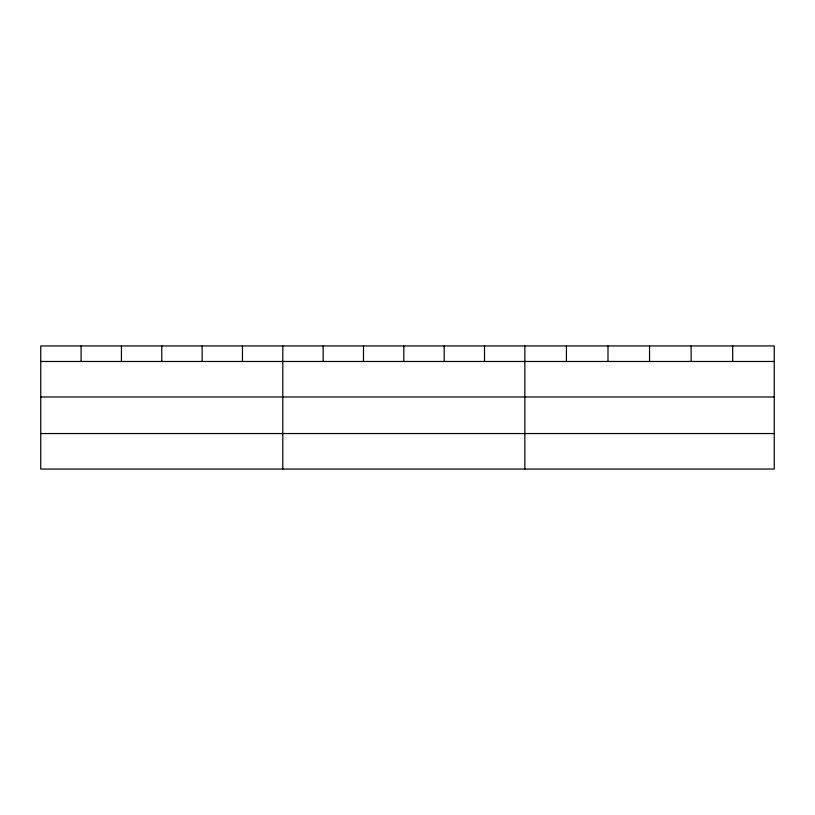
<?xml version="1.0" encoding="UTF-8"?>
<svg xmlns="http://www.w3.org/2000/svg" width="815" height="815" viewBox="0 0 815 815"><rect width="100%" height="100%" fill="white"/><g stroke="black" fill="none" stroke-linecap="round" stroke-linejoin="round"><path stroke-width="1.22" d="M774.25 396.976L774.25 345.947L40.75 345.947L40.75 469.053L774.25 469.053L774.25 396.976L40.75 396.976M40.75 361.473L774.25 361.473M40.75 433.549L774.25 433.549M732.685 345.947L732.685 361.473M691.12 345.947L691.12 361.473M649.555 345.947L649.555 361.473M607.99 345.947L607.99 361.473M566.425 345.947L566.425 361.473M524.86 345.947L524.86 469.053M484.518 345.947L484.518 361.473M444.175 345.947L444.175 361.473M403.832 345.947L403.832 361.473M363.49 345.947L363.49 361.473M323.147 345.947L323.147 361.473M282.805 345.947L282.805 469.053M242.463 345.947L242.463 361.473M202.12 345.947L202.12 361.473M161.778 345.947L161.778 361.473M121.435 345.947L121.435 361.473M81.093 345.947L81.093 361.473"/></g></svg>
